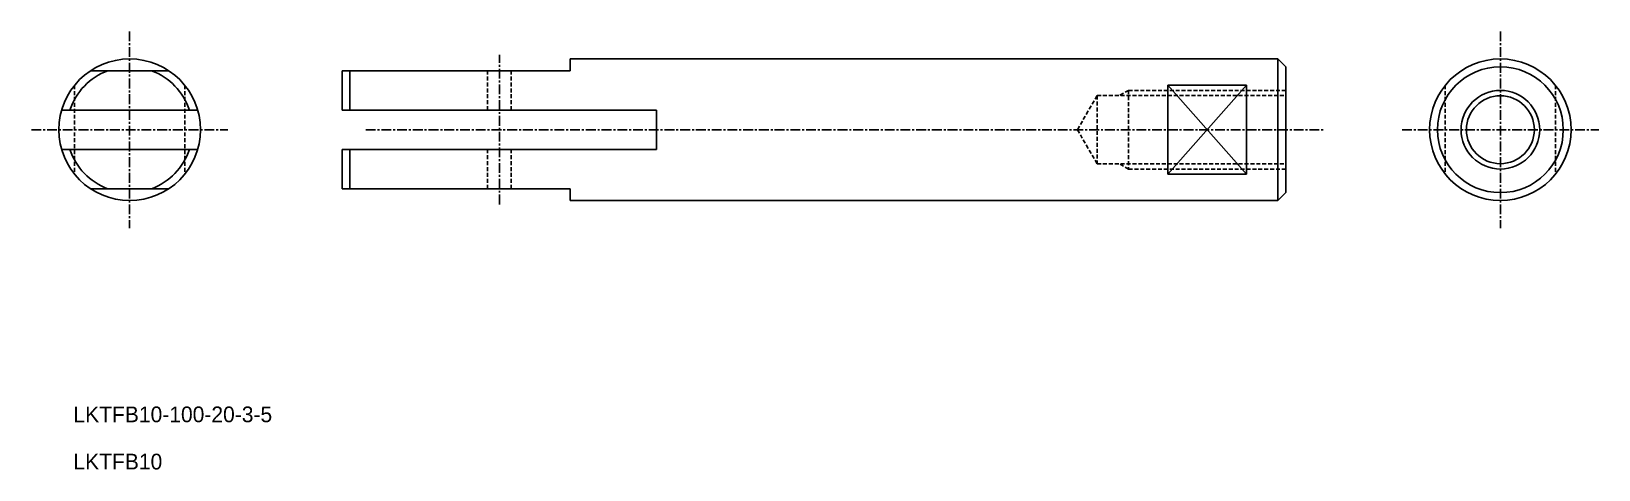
# Model space of a CAD drawing. Extents: x 183 to 382, y -39 to 17.
import ezdxf

# ---------------------------------------------------------------- set-up
doc = ezdxf.new("R2010")
doc.units = 0
doc.linetypes.add('CENTER', pattern=[2, 1.25, -0.25, 0.25, -0.25])
doc.linetypes.add('DASHED', pattern=[0.75, 0.5, -0.25])
doc.layers.get('0').update_dxf_attribs({"linetype": 'CONTINUOUS'})
doc.layers.add('CENTER', color=1, linetype='CENTER')

msp = doc.modelspace()

# ---------------------------------------------------------------- linework, layer by layer
at = {"color": 7, "linetype": 'CONTINUOUS'}
for p, q in [((251.71, 11.73), (251.71, 13.23)), ((251.71, 13.23), (341.71, 13.23)), ((341.71, 13.23), (341.71, -4.77)), ((341.71, 13.23), (342.71, 12.23)), ((342.71, 12.23), (342.71, -3.77)), ((190.72, 11.73), (200.67, 11.73)), ((222.71, 6.73), (222.71, 11.73)), ((251.71, 11.73), (222.71, 11.73)), ((223.71, 6.73), (223.71, 11.73)), ((327.71, 9.89), (327.71, -1.42)), ((327.71, 9.89), (337.71, -1.42)), ((337.71, 9.89), (327.71, -1.42)), ((327.71, 9.89), (337.71, 9.89)), ((337.71, 9.89), (337.71, -1.42)), ((187.05, 6.73), (204.35, 6.73)), ((262.71, 6.73), (222.71, 6.73)), ((262.71, 6.73), (262.71, 1.73)), ((187.05, 1.73), (204.35, 1.73)), ((262.71, 1.73), (222.71, 1.73)), ((222.71, -3.27), (222.71, 1.73)), ((223.71, -3.27), (223.71, 1.73)), ((327.71, -1.42), (337.71, -1.42)), ((190.72, -3.27), (200.67, -3.27)), ((251.71, -3.27), (222.71, -3.27)), ((251.71, -3.27), (251.71, -4.77)), ((342.71, -3.77), (341.71, -4.77)), ((251.71, -4.77), (341.71, -4.77))]:
    msp.add_line(p, q, dxfattribs=at)
at = {"color": 3, "linetype": 'DASHED'}
for p, q in [((241.21, 6.73), (241.21, 11.73)), ((244.21, 11.73), (244.21, 6.73)), ((188.7, 9.89), (188.7, -1.42)), ((202.7, 9.89), (202.7, -1.42)), ((318.71, 8.56), (316.21, 4.23)), ((318.71, 8.56), (318.71, -0.09)), ((318.71, 8.56), (342.71, 8.56)), ((322.71, 9.23), (321.53, 8.56)), ((322.71, 9.23), (322.71, -0.77)), ((322.71, 9.23), (342.71, 9.23)), ((362.99, 9.89), (362.99, -1.42)), ((376.99, 9.89), (376.99, -1.42)), ((318.71, -0.09), (316.21, 4.23)), ((241.21, -3.27), (241.21, 1.73)), ((244.21, 1.73), (244.21, -3.27)), ((318.71, -0.09), (342.71, -0.09)), ((322.71, -0.77), (321.53, -0.09)), ((322.71, -0.77), (342.71, -0.77))]:
    msp.add_line(p, q, dxfattribs=at)
at = {"color": 7, "linetype": 'CONTINUOUS'}
for centre, radius in [((195.7, 4.23), 9), ((369.99, 4.23), 9), ((369.99, 4.23), 8), ((369.99, 4.23), 4.32)]:
    msp.add_circle(centre, radius, dxfattribs=at)
at = {"color": 3, "linetype": 'CONTINUOUS'}
msp.add_circle((369.99, 4.23), 5, dxfattribs=at)
at = {"color": 7, "linetype": 'CONTINUOUS'}
for start, end in [(110.3641, 161.79), (18.21, 69.6359), (198.21, 249.6359), (290.3641, 341.79)]:
    msp.add_arc((195.7, 4.23), 8, start, end, dxfattribs=at)
at = {"layer": 'CENTER', "color": 1, "linetype": 'CENTER'}
for p, q in [((195.7, 16.73), (195.7, -8.27)), ((369.99, 16.73), (369.99, -8.27)), ((242.71, -5.27), (242.71, 13.73)), ((183.2, 4.23), (208.2, 4.23)), ((225.71, 4.23), (347.71, 4.23)), ((357.49, 4.23), (382.49, 4.23))]:
    msp.add_line(p, q, dxfattribs=at)

# ---------------------------------------------------------------- texts
at = {"color": 7, "linetype": 'CONTINUOUS'}
for s, p in [('LKTFB10-100-20-3-5', (188.55, -32.96)), ('LKTFB10', (188.55, -38.96))]:
    msp.add_text(s, height=2, dxfattribs=at).set_placement(p)

doc.saveas('drawing.dxf')
